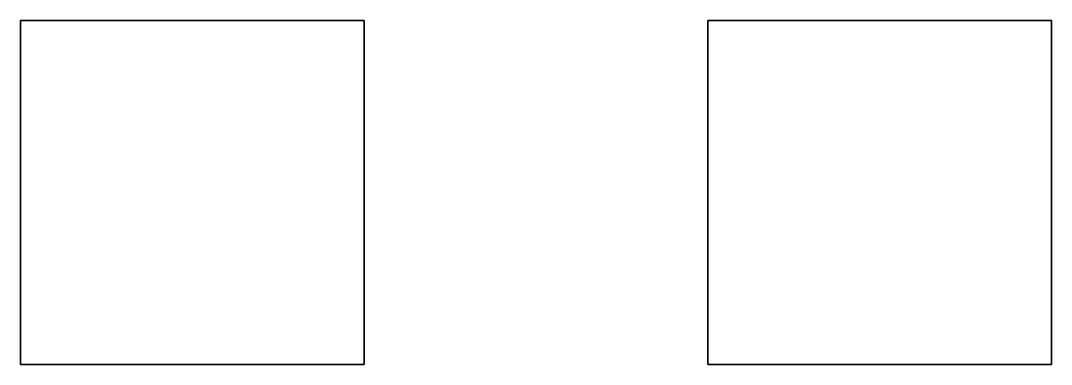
# Model space of a CAD drawing. Header units: millimetres. Extents: x -15.9 to 15.9, y -11.1 to 16.1.
# Drawn here: x 0 to 3, y 15.06 to 16.06 of the extents above; entities that cross this region are included whole.
import ezdxf

# ---------------------------------------------------------------- set-up
doc = ezdxf.new("R2010")
doc.units = ezdxf.units.MM

msp = doc.modelspace()

# ---------------------------------------------------------------- linework, layer by layer
for points in [[(1, 16.06, 5.869999999999999), (1, 16.06, 4.869999999999999), (0, 16.06, 4.869999999999999), (0, 16.06, 5.869999999999999)], [(1, 16.06, 4.869999999999999), (1, 15.06, 4.869999999999999), (0, 15.06, 4.869999999999999), (0, 16.06, 4.869999999999999)], [(0, 16.06, 4.869999999999999), (0, 15.06, 4.869999999999999), (0, 15.06, 5.869999999999999), (0, 16.06, 5.869999999999999)], [(0, 16.06, 5.869999999999999), (0, 15.06, 5.869999999999999), (1, 15.06, 5.869999999999999), (1, 16.06, 5.869999999999999)], [(1, 15.06, 5.869999999999999), (1, 15.06, 4.869999999999999), (1, 16.06, 4.869999999999999), (1, 16.06, 5.869999999999999)], [(3, 16.06, 4.869999999999999), (3, 15.06, 4.869999999999999), (2, 15.06, 4.869999999999999), (2, 16.06, 4.869999999999999)], [(2, 16.06, 4.869999999999999), (2, 15.06, 4.869999999999999), (3, 15.06, 4.869999999999999), (3, 16.06, 4.869999999999999)], [(0, 15.06, 5.869999999999999), (0, 15.06, 4.869999999999999), (1, 15.06, 4.869999999999999), (1, 15.06, 5.869999999999999)]]:
    msp.add_3dface(points)

doc.saveas('drawing.dxf')
